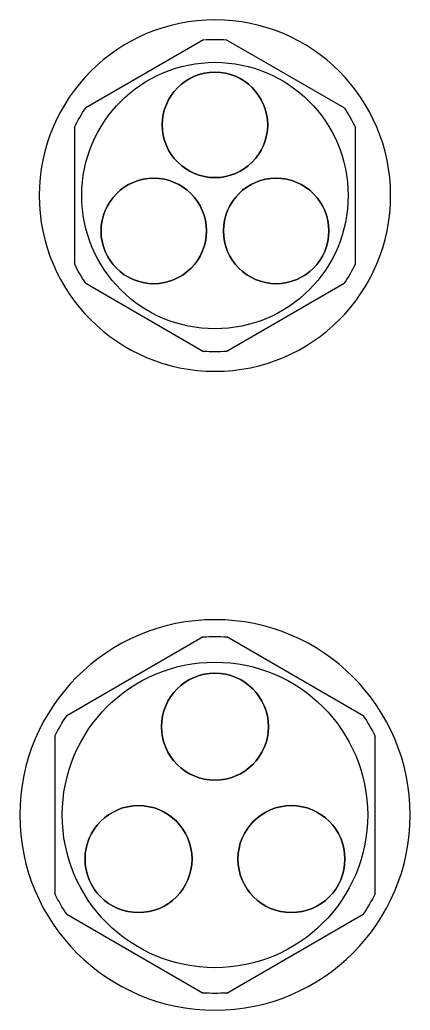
# Model space of a CAD drawing. Header units: millimetres. Extents: x 296 to 4896, y 152 to 3333.
# Drawn here: x 2377.3 to 2427.3, y 1391.9 to 1518.7 of the extents above; entities that cross this region are included whole.
import ezdxf

# ---------------------------------------------------------------- set-up
doc = ezdxf.new("R2010")
doc.units = ezdxf.units.MM
doc.linetypes.add('DASHED', pattern=[0.25, 0.15625, -0.09375])
doc.layers.add('1', color=1, linetype='DASHED')

# ---------------------------------------------------------------- blocks, each defined once
blk = doc.blocks.new('HSL-3-B M20-60 front')
at = {"layer": '1', "color": 3, "linetype": 'Continuous'}
for p, q in [((-1.45, 19.95), (-16.55, 11.23)), ((16.55, 11.23), (1.45, 19.95)), ((-18, 8.72), (-18, -8.72)), ((18, -8.72), (18, 8.72)), ((-16.55, -11.23), (-1.45, -19.95)), ((1.45, -19.95), (16.55, -11.23))]:
    blk.add_line(p, q, dxfattribs=at)
at = {"layer": '1', "color": 3, "linetype": 'Continuous', "extrusion": (0, 0, -1)}
for centre, radius in [((0, 0), 22.5), ((0, 9.05), 6.75), ((7.84, -4.53), 6.75), ((-7.84, -4.53), 6.75)]:
    blk.add_circle(centre, radius, dxfattribs=at)
at = {"layer": '1', "color": 3, "linetype": 'Continuous'}
blk.add_circle((0, 0), 17.06, dxfattribs=at)
at = {"layer": '1', "color": 2, "linetype": 'Continuous'}
for centre in [(0, 9.05), (-7.84, -4.53), (7.84, -4.53)]:
    blk.add_circle(centre, 6.75, dxfattribs=at)
at = {"layer": '1', "color": 3, "linetype": 'Continuous', "extrusion": (0, 0, -1)}
for start, end in [(85.8419, 94.1581), (25.8419, 34.1581), (145.8419, 154.1581), (325.8419, 334.1581), (205.8419, 214.1581), (265.8419, 274.1581)]:
    blk.add_arc((0, 0), 20, start, end, dxfattribs=at)
blk = doc.blocks.new('HSL-3-B M24-30 front')
at = {"layer": '1', "color": 3, "linetype": 'Continuous'}
for p, q in [((-1.51, 22.8), (-18.99, 12.71)), ((18.99, 12.71), (1.51, 22.8)), ((-20.5, 10.09), (-20.5, -10.09)), ((20.5, -10.09), (20.5, 10.09)), ((-18.99, -12.71), (-1.51, -22.8)), ((1.51, -22.8), (18.99, -12.71))]:
    blk.add_line(p, q, dxfattribs=at)
at = {"layer": '1', "color": 3, "linetype": 'Continuous', "extrusion": (0, 0, -1)}
for centre, radius in [((0, 0), 25), ((0, 11.3), 6.85), ((9.79, -5.65), 6.85), ((-9.79, -5.65), 6.85)]:
    blk.add_circle(centre, radius, dxfattribs=at)
at = {"layer": '1', "color": 3, "linetype": 'Continuous'}
blk.add_circle((0, 0), 19.56, dxfattribs=at)
at = {"layer": '1', "color": 2, "linetype": 'Continuous'}
for centre in [(0, 11.3), (-9.79, -5.65), (9.79, -5.65)]:
    blk.add_circle(centre, 6.85, dxfattribs=at)
at = {"layer": '1', "color": 3, "linetype": 'Continuous', "extrusion": (0, 0, -1)}
for start, end in [(86.2134, 93.7866), (26.2134, 33.7866), (146.2134, 153.7866), (326.2134, 333.7866), (206.2134, 213.7866), (266.2134, 273.7866)]:
    blk.add_arc((0, 0), 22.85, start, end, dxfattribs=at)

msp = doc.modelspace()

# ---------------------------------------------------------------- block references
for name, p in [('HSL-3-B M20-60 front', (2402.29, 1496.24)), ('HSL-3-B M24-30 front', (2402.29, 1416.94))]:
    msp.add_blockref(name, p)

doc.saveas('drawing.dxf')
